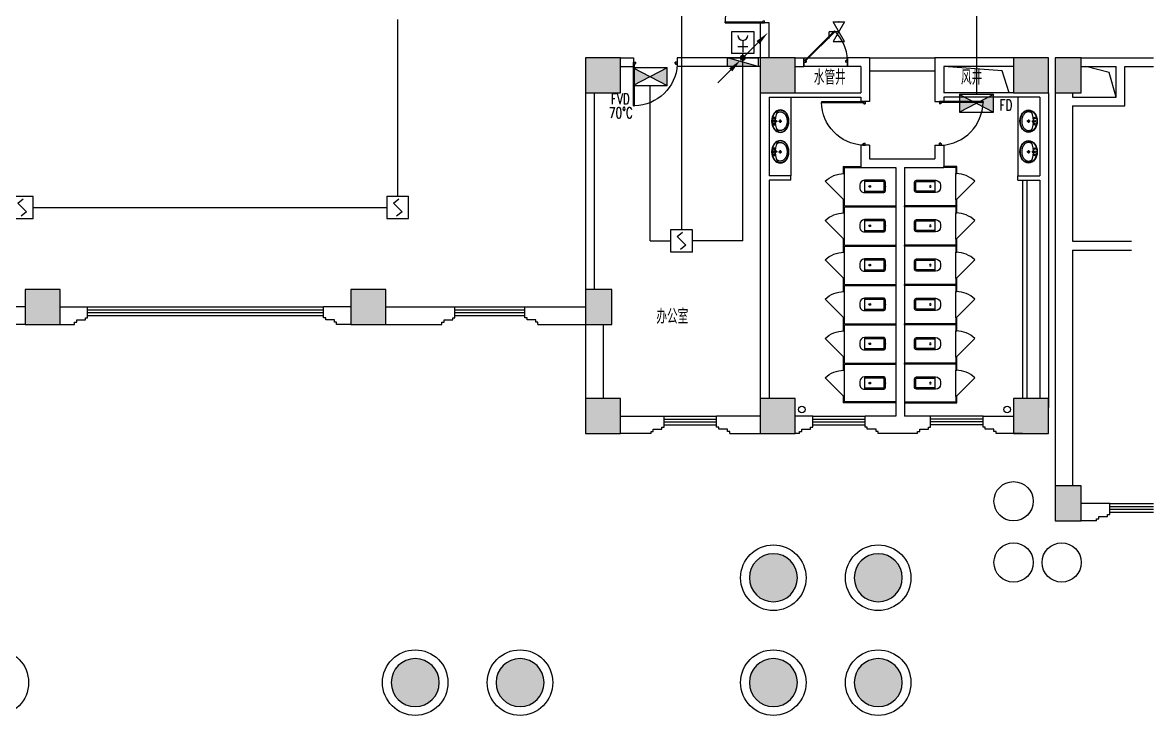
# Model space of a CAD drawing. Extents: x 190999 to 918899, y -200814 to 215286.
# Drawn here: x 788560 to 814449, y -62346 to -46491 of the extents above; entities that cross this region are included whole.
import ezdxf

# ---------------------------------------------------------------- set-up
doc = ezdxf.new("R2010")
doc.units = 0
doc.header["$LTSCALE"] = 1000
doc.header["$MEASUREMENT"] = 0
for name, color, linetype in [('00-EQUIP', 3, 'Continuous'), ('00-LWIRE', 4, 'Continuous'), ('00-WIRE-4', 6, 'Continuous'), ('A-卫生间', 250, 'Continuous'), ('A-墙线', 2, 'Continuous'), ('A-外包装修', 250, 'Continuous'), ('A-外窗', 145, 'Continuous'), ('A-门', 167, 'Continuous'), ('COLUMN', 2, 'Continuous'), ('EQUIP_消火栓', 1, 'Continuous'), ('PUB_HATCH', 250, 'Continuous'), ('房间名称', 7, 'Continuous'), ('暖通-风-说明', 3, 'Continuous'), ('洞口线', 165, 'Continuous'), ('雨水管', 151, 'Continuous')]:
    doc.layers.add(name, color=color, linetype=linetype)
doc.styles.add('_TCH_DIM', font='SIMPLEX', dxfattribs={"bigfont": 'GBCBIG'})
doc.styles.add('HZ-ZGBZ', font='romanc.shx', dxfattribs={"width": 0.65})
doc.styles.get("Standard").update_dxf_attribs({"font": 'simhei.ttf'})

# ---------------------------------------------------------------- blocks, each defined once
blk = doc.blocks.new('m1800')
at = {"layer": 'A-墙线'}
for p, q in [((-900, -100), (-900, 100)), ((900, -100), (900, 100))]:
    blk.add_line(p, q, dxfattribs=at)
at = {"layer": 'A-门'}
for p, q in [((-900, 900), (-900, 0)), ((-900, 900), (-880, 900)), ((-880, 900), (-880, 50)), ((880, 900), (880, 50)), ((900, 900), (880, 900)), ((900, 900), (900, 0)), ((-900, 50), (-870, 50)), ((-900, 0), (-850, 0)), ((-870, 50), (-870, 30)), ((-870, 30), (-850, 30)), ((-850, 30), (-850, 0)), ((850, 30), (850, 0)), ((870, 30), (850, 30)), ((900, 0), (850, 0)), ((870, 50), (870, 30)), ((900, 50), (870, 50))]:
    blk.add_line(p, q, dxfattribs=at)
for centre, start, end in [((-900, 0), 0, 88.7267), ((900, 0), 91.2733, 180)]:
    blk.add_arc(centre, 900, start, end, dxfattribs=at)
blk = doc.blocks.new('m1000')
at = {"layer": 'A-墙线'}
for p, q in [((0, 0), (0, 200)), ((1000, 0), (1000, 200))]:
    blk.add_line(p, q, dxfattribs=at)
at = {"layer": 'A-门'}
for p, q in [((0, 1100), (0, 100)), ((0, 1100), (20, 1100)), ((20, 1100), (20, 150)), ((0, 150), (30, 150)), ((0, 100), (50, 100)), ((30, 150), (30, 130)), ((30, 130), (50, 130)), ((50, 130), (50, 100)), ((950, 130), (950, 100)), ((970, 130), (950, 130)), ((1000, 100), (950, 100)), ((970, 150), (970, 130)), ((1000, 150), (970, 150)), ((1000, 150), (1000, 100))]:
    blk.add_line(p, q, dxfattribs=at)
blk.add_arc((0, 100), 1000, 2.866, 88.854, dxfattribs=at)
blk = doc.blocks.new('手盆')
at = {"layer": 'A-卫生间'}
for p, q in [((113, 12), (46, 16)), ((160, 0), (235, 0)), ((198, -37), (198, 38)), ((113, -11), (46, -16))]:
    blk.add_line(p, q, dxfattribs=at)
for centre, major_axis, ratio, start_param, end_param in [((198, 0), (0, 259), 0.763797, 3.141593, 9.424778), ((194, 0), (0, 259), 0.413212, 0.351725, 1.519021), ((106, 0), (0, 13.9), 0.9, 3.760941, 5.663837), ((194, 0), (0, 259), 0.413212, 1.620217, 2.789865)]:
    blk.add_ellipse(centre, major_axis=major_axis, ratio=ratio, start_param=start_param, end_param=end_param, dxfattribs=at)
for centre, major_axis in [((46, 0), (0, 15.8)), ((56, 71), (0, 20.6)), ((56, 71), (0, 15.6)), ((198, 0), (0, 23.4)), ((56, -71), (0, 20.6)), ((56, -71), (0, 15.6))]:
    blk.add_ellipse(centre, major_axis=major_axis, ratio=0.9, dxfattribs=at)
for points, knots in [([(198, -249), (204, -249), (211, -249), (228, -246), (239, -243), (260, -236), (270, -231), (290, -218), (299, -211), (317, -194), (325, -185), (340, -164), (347, -153), (360, -129), (365, -116), (374, -90), (378, -76), (383, -48), (385, -34), (387, -5), (387, 9), (385, 38), (383, 52), (377, 80), (373, 94), (364, 120), (358, 133), (345, 156), (338, 167), (323, 187), (314, 197), (296, 213), (287, 220), (267, 232), (257, 237), (236, 244), (225, 247), (204, 249), (193, 249), (171, 247), (161, 245), (140, 237), (129, 232), (110, 221), (100, 213), (82, 197), (74, 188), (58, 168), (51, 157), (38, 133), (32, 121), (23, 95), (19, 81), (13, 53), (11, 39), (9, 10), (9, -4), (10, -33), (12, -47), (18, -75), (21, -89), (30, -115), (36, -128), (48, -152), (55, -163), (70, -184), (78, -193), (96, -210), (105, -218), (125, -230), (135, -235), (156, -243), (167, -246), (184, -249), (191, -249), (198, -249)], [0, 0, 0, 0, 0.105369, 0.105369, 0.278747, 0.278747, 0.452125, 0.452125, 0.625504, 0.625504, 0.798882, 0.798882, 0.97226, 0.97226, 1.145639, 1.145639, 1.319017, 1.319017, 1.492395, 1.492395, 1.665774, 1.665774, 1.839152, 1.839152, 2.01253, 2.01253, 2.185909, 2.185909, 2.359287, 2.359287, 2.532665, 2.532665, 2.706044, 2.706044, 2.879422, 2.879422, 3.0528, 3.0528, 3.226179, 3.226179, 3.399557, 3.399557, 3.572935, 3.572935, 3.746313, 3.746313, 3.919692, 3.919692, 4.09307, 4.09307, 4.266448, 4.266448, 4.439827, 4.439827, 4.613205, 4.613205, 4.786583, 4.786583, 4.959962, 4.959962, 5.13334, 5.13334, 5.306718, 5.306718, 5.480097, 5.480097, 5.653475, 5.653475, 5.826853, 5.826853, 6.000232, 6.000232, 6.17361, 6.17361, 6.283185, 6.283185, 6.283185, 6.283185]), ([(119, -185), (121, -187), (123, -188), (130, -193), (135, -196), (146, -202), (152, -205), (163, -209), (169, -210), (180, -213), (186, -214), (194, -214), (196, -214), (198, -214), (204, -214), (209, -214), (222, -212), (229, -210), (241, -206), (245, -204), (254, -200), (259, -197), (269, -191), (275, -187), (286, -178), (291, -173), (300, -162), (304, -158), (314, -145), (319, -137), (327, -123), (329, -118), (334, -107), (336, -101), (341, -89), (343, -83), (346, -71), (348, -64), (351, -49), (352, -40), (354, -22), (355, -13), (355, 5), (355, 14), (354, 32), (352, 41), (349, 58), (348, 66), (343, 81), (341, 89), (335, 104), (332, 111), (326, 125), (322, 132), (314, 144), (310, 150), (301, 162), (296, 167), (287, 177), (281, 181), (272, 189), (267, 192), (256, 199), (250, 202), (238, 207), (233, 209), (223, 211), (217, 212), (205, 214), (198, 214), (186, 213), (181, 213), (171, 211), (166, 210), (151, 205), (141, 200), (128, 191), (123, 188), (119, 185)], [5.740897, 5.740897, 5.740897, 5.740897, 5.780874, 5.780874, 5.896829, 5.896829, 6.012784, 6.012784, 6.128739, 6.128739, 6.240697, 6.240697, 6.283185, 6.283185, 6.283185, 6.399826, 6.399826, 6.5409, 6.5409, 6.634, 6.634, 6.7271, 6.7271, 6.852188, 6.852188, 6.977276, 6.977276, 7.077377, 7.077377, 7.229977, 7.229977, 7.317389, 7.317389, 7.404801, 7.404801, 7.497094, 7.497094, 7.589386, 7.589386, 7.712334, 7.712334, 7.835281, 7.835281, 7.958228, 7.958228, 8.081175, 8.081175, 8.194983, 8.194983, 8.30879, 8.30879, 8.422598, 8.422598, 8.537599, 8.537599, 8.6526, 8.6526, 8.767602, 8.767602, 8.884432, 8.884432, 8.982435, 8.982435, 9.119467, 9.119467, 9.224191, 9.224191, 9.328914, 9.328914, 9.470087, 9.470087, 9.571187, 9.571187, 9.672288, 9.672288, 9.874489, 9.874489, 9.967059, 9.967059, 9.967059, 9.967059])]:
    blk.add_open_spline(points, degree=3, knots=knots, dxfattribs=at)
blk.add_point((46, 0), dxfattribs=at)
blk = doc.blocks.new('bfm01')
at = {"layer": 'A-墙线'}
for p, q in [((-200, 0), (0, 0)), ((-200, -1000), (0, -1000))]:
    blk.add_line(p, q, dxfattribs=at)
at = {"layer": 'A-门'}
for p, q in [((-200, -1000), (-200, 0)), ((-100, 0), (-100, -50)), ((-70, -50), (-100, -50)), ((-50, -30), (-70, -30)), ((-70, -30), (-70, -50)), ((-64, -44), (-50, -30)), ((-64, -44), (603, -711)), ((-50, 0), (-50, -30)), ((-50, -30), (617, -697)), ((0, 0), (0, -1000)), ((-70, -950), (-100, -950)), ((-100, -1000), (-100, -950)), ((-50, -1000), (-100, -1000)), ((-70, -970), (-70, -950)), ((-50, -970), (-70, -970)), ((-50, -1000), (-50, -970))]:
    blk.add_line(p, q, dxfattribs=at)
blk.add_arc((-100, 0), 1000, 272.866, 315.8103, dxfattribs=at)
blk = doc.blocks.new('$TwtSys$00000434')
for p, q in [((-0.5, 0.5), (-0.5, -0.5)), ((-0.5, -0.5), (0.5, 0.5)), ((0.5, 0.5), (-0.5, 0.5)), ((0.5, -0.5), (0.5, 0.5)), ((-0.5, -0.5), (0.5, -0.5))]:
    blk.add_line(p, q)
blk.add_solid([(0.5, -0.5), (0.5, 0.5), (-0.5, -0.5)])
blk = doc.blocks.new('$lvtry$00000200')
for p, q in [((-140, -40, 0), (-140, -480, 0)), ((-110, -40, 0), (-110, -470, 0)), ((100, 0, 0), (-100, 0, 0)), ((100, -30, 0), (-100, -30, 0)), ((110, -470, 0), (110, -40, 0)), ((140, -480, 0), (140, -40, 0)), ((140, -470, 0), (-140, -470, 0)), ((-30, -590, 0), (30, -590, 0))]:
    blk.add_line(p, q)
blk.add_circle((0, -359, 0), 20)
for centre, radius, start, end in [((-100, -40, 0), 40, 90, 180), ((-100, -40, 0), 10, 90, 180), ((100, -40, 0), 40, 0, 90), ((100, -40, 0), 10, 0, 90), ((-30, -480, 0), 110, 180, 270), ((30, -480, 0), 110, 270, 0)]:
    blk.add_arc(centre, radius, start, end)
blk.add_point((0, 0))
blk = doc.blocks.new('$DorLib2D$00000114')
at = {"color": 0}
blk.add_line((0.5, 0), (-0.207, 0.707), dxfattribs=at)
blk.add_arc((0.5, 0), 1, 135, 180, dxfattribs=at)
blk = doc.blocks.new('_LINKPT1')
at = {"color": 0}
blk.add_line((0, 0), (0, 0), dxfattribs=at)
blk = doc.blocks.new('3S1KCGW2')
for p, q in [((0.5, 0.5), (-0.5, 0.5)), ((-0.5, 0.5), (-0.5, -0.5)), ((-0.2, 0.2), (0.05, 0.4)), ((0, 0), (-0.2, 0.2)), ((0, 0), (0.2, -0.2)), ((0.5, -0.5), (0.5, 0.5)), ((-0.5, -0.5), (0.5, -0.5)), ((0.2, -0.2), (-0.05, -0.4))]:
    blk.add_line(p, q)
at = {"const_width": 0.04, "flags": 128}
blk.add_lwpolyline([(-0.5, -0.5), (-0.5, 0.5), (0.5, 0.5), (0.5, -0.5)], close=True, dxfattribs=at)
at = {"xscale": 0.002, "yscale": 0.002, "zscale": 0.002}
for p in [(-0.5, 0), (0, 0.5), (0.5, 0), (0, -0.5)]:
    blk.add_blockref('_LINKPT1', p, dxfattribs=at)
at = {"flags": 9}
blk.add_attdef('A', (0, 0), '', height=0.00002, dxfattribs=at)
blk = doc.blocks.new('J62IR8YJ')
for p, q in [((-0.5, 1), (0.5, 1)), ((-0.5, 0), (-0.5, 1)), ((0, 0.598), (0, 0.06)), ((0.5, 1), (0.5, 0)), ((0.5, 0), (-0.5, 0)), ((-0.231, 0.312), (0.231, 0.312))]:
    blk.add_line(p, q)
at = {"const_width": 0.04, "flags": 128}
blk.add_lwpolyline([(-0.5, 0), (-0.5, 1), (0.5, 1), (0.5, 0)], close=True, dxfattribs=at)
blk.add_arc((0, 0.829), 0.231, 180, 0)
at = {"xscale": 0.002, "yscale": 0.00200000000000955, "zscale": 0.002}
for p in [(0, 1), (-0.5, 0.5), (0, 0), (0.5, 0.5)]:
    blk.add_blockref('_LINKPT1', p, dxfattribs=at)
at = {"flags": 9}
blk.add_attdef('A', (0, 0), '', height=0.00002, dxfattribs=at)
blk = doc.blocks.new('6H2KALM6')
for p, q in [((-0.78, 0.4), (0.78, -0.4)), ((0.78, 0.4), (-0.78, -0.4)), ((0.78, 0.4), (-0.78, 0.4)), ((-0.78, 0.4), (-0.78, -0.4)), ((0.78, -0.4), (0.78, 0.4)), ((-0.78, -0.4), (0.78, -0.4))]:
    blk.add_line(p, q)
at = {"const_width": 0.04}
blk.add_lwpolyline([(-0.78, 0.4), (-0.78, -0.4), (0.78, -0.4), (0.78, 0.4)], close=True, dxfattribs=at)
for points in [[(-0.78, 0.4), (0, 0), (-0.78, -0.4)], [(0.78, 0.4), (0, 0), (0.78, -0.4)]]:
    blk.add_solid(points)
at = {"xscale": 0.002, "yscale": 0.002, "zscale": 0.002}
for p in [(-0.78, 0), (0, 0.4), (0.78, 0), (0, -0.4)]:
    blk.add_blockref('_LINKPT1', p, dxfattribs=at)
at = {"flags": 9}
blk.add_attdef('A', (0, 0), '', height=0.00002, dxfattribs=at)
blk = doc.blocks.new('$VALVE$00000437')
for p in [(0, 0), (87, 124)]:
    blk.add_line(p, (0, 124))
blk.add_lwpolyline([(-125, -72), (125, 72), (125, -72), (-125, 72)], close=True)
for p in [(-125, 0), (125, 0)]:
    blk.add_point(p)
blk = doc.blocks.new('_WRLD1L')
for p, q in [((0.7, 0.7), (0, 0)), ((0.104, 0.104), (0.104, 0.104)), ((-0.104, -0.104), (-0.104, -0.104))]:
    blk.add_line(p, q)
at = {"const_width": 0.142}
blk.add_lwpolyline([(-0.071, 0, 1), (0.071, 0, 1)], format="xyb", close=True, dxfattribs=at)
blk.add_solid([(0.63, 0.77), (0.77, 0.63), (1.15, 1.15)])
at = {"width": 0.8, "flags": 9}
blk.add_attdef('A', (0, 0), '', height=0.00002, dxfattribs=at)
blk = doc.blocks.new('_WRLD10L')
for p, q in [((1.15, 1.15), (0.55, 0.55)), ((0.104, 0.104), (0.104, 0.104)), ((-0.104, -0.104), (-0.104, -0.104))]:
    blk.add_line(p, q)
at = {"const_width": 0.142}
blk.add_lwpolyline([(-0.071, 0, 1), (0.071, 0, 1)], format="xyb", close=True, dxfattribs=at)
blk.add_solid([(0.62, 0.48), (0.48, 0.62), (0.1, 0.1)])
at = {"width": 0.8, "flags": 9}
blk.add_attdef('A', (0, 0), '', height=0.00002, dxfattribs=at)

msp = doc.modelspace()

# ---------------------------------------------------------------- hatches: boundary and pattern name
at = {"layer": 'PUB_HATCH'}
for points in [[(801448.5, -47296.3), (801448.5, -48096.3), (802248.5, -48096.3), (802248.5, -47296.3)], [(805448.5, -47296.3), (805448.5, -48096.3), (806248.5, -48096.3), (806248.5, -47296.3)], [(811248.5, -47296.3), (811248.5, -48096.3), (812048.5, -48096.3), (812048.5, -47296.3)], [(812198.5, -47296.3), (812198.5, -48096.3), (812798.5, -48096.3), (812798.5, -47296.3)], [(789420.6, -52596.3), (788620.6, -52596.3), (788620.6, -53396.3), (789420.6, -53396.3)], [(796076.5, -52596.3), (796076.5, -53396.3), (796876.5, -53396.3), (796876.5, -52596.3)], [(801448.5, -52596.3), (801448.5, -53396.3), (802048.5, -53396.3), (802048.5, -52596.3)], [(801448.5, -55096.3), (801448.5, -55896.3), (802248.5, -55896.3), (802248.5, -55096.3)], [(805448.5, -55096.3), (805448.5, -55896.3), (806248.5, -55896.3), (806248.5, -55096.3)], [(811248.5, -55096.3), (811248.5, -55896.3), (812048.5, -55896.3), (812048.5, -55096.3)], [(812198.5, -57096.3), (812198.5, -57896.3), (812798.5, -57896.3), (812798.5, -57096.3)], [(805198.5, -59196.3, 1), (806298.5, -59196.3, 1)], [(808698.5, -59196.3, 1), (807598.5, -59196.3, 1)], [(798098.5, -61596.3, 1), (796998.5, -61596.3, 1)], [(800498.5, -61596.3, 1), (799398.5, -61596.3, 1)], [(806298.5, -61596.3, 1), (805198.5, -61596.3, 1)], [(808698.5, -61596.3, 1), (807598.5, -61596.3, 1)]]:
    msp.add_hatch(color=256, dxfattribs=at).paths.add_polyline_path(points)

# ---------------------------------------------------------------- linework, layer by layer
at = {"layer": '00-WIRE-4'}
for p, q in [((803645.8, -43046.3), (803645.8, -51236.1)), ((810398.5, -45846.3), (810398.5, -48136.6)), ((797148.5, -50471.3), (797148.5, -46421.3)), ((805048.5, -51486.1), (805048.5, -47196.3)), ((802927.2, -51486.1), (802927.2, -47927.6)), ((788798.5, -50721.3), (796898.5, -50721.3)), ((802927.2, -51486.1), (803395.8, -51486.1)), ((805048.5, -51486.1), (803895.8, -51486.1))]:
    msp.add_line(p, q, dxfattribs=at)
at = {"layer": 'A-卫生间'}
for p, q in [((807948.5, -47296.3), (809448.5, -47296.3)), ((807948.5, -47596.3), (809448.5, -47596.3)), ((806148.5, -48196.3), (806148.5, -49996.3)), ((811348.5, -48196.3), (811348.5, -49996.3)), ((807348.5, -49783.8), (807348.5, -49946.3)), ((807348.5, -49783.8), (807748.5, -49783.8)), ((807348.5, -49946.3), (807373.5, -49946.3)), ((807373.5, -49946.3), (807373.5, -49808.8)), ((807373.5, -49808.8), (807748.5, -49808.8)), ((807748.5, -49783.8), (807748.5, -49808.8)), ((809948.5, -49783.8), (809648.5, -49783.8)), ((809648.5, -49808.8), (809648.5, -49783.8)), ((809923.5, -49808.8), (809648.5, -49808.8)), ((809923.5, -49808.8), (809923.5, -49946.3)), ((809923.5, -49946.3), (809948.5, -49946.3)), ((809948.5, -49946.3), (809948.5, -49783.8)), ((811448.5, -50096.3), (811448.5, -55096.3)), ((811548.5, -50096.3), (811548.5, -55096.3)), ((807373.5, -50546.3), (807348.5, -50546.3)), ((807348.5, -50546.3), (807348.5, -50708.8)), ((807348.5, -50708.8), (807348.5, -50846.3)), ((807373.5, -50683.8), (807373.5, -50546.3)), ((807373.5, -50683.8), (808548.5, -50683.8)), ((807373.5, -50846.3), (807373.5, -50708.8)), ((807373.5, -50708.8), (808548.5, -50708.8)), ((808548.5, -50683.8), (808548.5, -50708.8)), ((809923.5, -50683.8), (808748.5, -50683.8)), ((808748.5, -50708.8), (808748.5, -50683.8)), ((809923.5, -50708.8), (808748.5, -50708.8)), ((809948.5, -50546.3), (809923.5, -50546.3)), ((809923.5, -50546.3), (809923.5, -50683.8)), ((809923.5, -50708.8), (809923.5, -50846.3)), ((809948.5, -50708.8), (809948.5, -50546.3)), ((809948.5, -50846.3), (809948.5, -50708.8)), ((807348.5, -50846.3), (807373.5, -50846.3)), ((809923.5, -50846.3), (809948.5, -50846.3)), ((807373.5, -51446.3), (807348.5, -51446.3)), ((807348.5, -51446.3), (807348.5, -51608.8)), ((807373.5, -51583.8), (807373.5, -51446.3)), ((809948.5, -51446.3), (809923.5, -51446.3)), ((809923.5, -51446.3), (809923.5, -51583.8)), ((809948.5, -51608.8), (809948.5, -51446.3)), ((807348.5, -51608.8), (807348.5, -51746.3)), ((807348.5, -51746.3), (807373.5, -51746.3)), ((807373.5, -51583.8), (808548.5, -51583.8)), ((807373.5, -51746.3), (807373.5, -51608.8)), ((807373.5, -51608.8), (808548.5, -51608.8)), ((808548.5, -51583.8), (808548.5, -51608.8)), ((809923.5, -51583.8), (808748.5, -51583.8)), ((808748.5, -51608.8), (808748.5, -51583.8)), ((809923.5, -51608.8), (808748.5, -51608.8)), ((809923.5, -51608.8), (809923.5, -51746.3)), ((809923.5, -51746.3), (809948.5, -51746.3)), ((809948.5, -51746.3), (809948.5, -51608.8)), ((807373.5, -52346.3), (807348.5, -52346.3)), ((807348.5, -52346.3), (807348.5, -52508.8)), ((807348.5, -52508.8), (807348.5, -52646.3)), ((807373.5, -52483.8), (807373.5, -52346.3)), ((807373.5, -52483.8), (808548.5, -52483.8)), ((807373.5, -52508.8), (808548.5, -52508.8)), ((807373.5, -52646.3), (807373.5, -52508.8)), ((808548.5, -52483.8), (808548.5, -52508.8)), ((809923.5, -52483.8), (808748.5, -52483.8)), ((808748.5, -52508.8), (808748.5, -52483.8)), ((809923.5, -52508.8), (808748.5, -52508.8)), ((809948.5, -52346.3), (809923.5, -52346.3)), ((809923.5, -52346.3), (809923.5, -52483.8)), ((809923.5, -52508.8), (809923.5, -52646.3)), ((809948.5, -52508.8), (809948.5, -52346.3)), ((809948.5, -52646.3), (809948.5, -52508.8)), ((807348.5, -52646.3), (807373.5, -52646.3)), ((809923.5, -52646.3), (809948.5, -52646.3)), ((807373.5, -53246.3), (807348.5, -53246.3)), ((807348.5, -53246.3), (807348.5, -53408.8)), ((807373.5, -53383.8), (807373.5, -53246.3)), ((809948.5, -53246.3), (809923.5, -53246.3)), ((809923.5, -53246.3), (809923.5, -53383.8)), ((809948.5, -53408.8), (809948.5, -53246.3)), ((807348.5, -53408.8), (807348.5, -53546.3)), ((807348.5, -53546.3), (807373.5, -53546.3)), ((807373.5, -53383.8), (808548.5, -53383.8)), ((807373.5, -53408.8), (808548.5, -53408.8)), ((807373.5, -53546.3), (807373.5, -53408.8)), ((808548.5, -53383.8), (808548.5, -53408.8)), ((809923.5, -53383.8), (808748.5, -53383.8)), ((808748.5, -53408.8), (808748.5, -53383.8)), ((809923.5, -53408.8), (808748.5, -53408.8)), ((809923.5, -53408.8), (809923.5, -53546.3)), ((809923.5, -53546.3), (809948.5, -53546.3)), ((809948.5, -53546.3), (809948.5, -53408.8)), ((807373.5, -54146.3), (807348.5, -54146.3)), ((807348.5, -54146.3), (807348.5, -54308.8)), ((807348.5, -54308.8), (807348.5, -54446.3)), ((807373.5, -54283.8), (807373.5, -54146.3)), ((807373.5, -54283.8), (808548.5, -54283.8)), ((807373.5, -54446.3), (807373.5, -54308.8)), ((807373.5, -54308.8), (808548.5, -54308.8)), ((808548.5, -54283.8), (808548.5, -54308.8)), ((809923.5, -54283.8), (808748.5, -54283.8)), ((808748.5, -54308.8), (808748.5, -54283.8)), ((809923.5, -54308.8), (808748.5, -54308.8)), ((809948.5, -54146.3), (809923.5, -54146.3)), ((809923.5, -54146.3), (809923.5, -54283.8)), ((809923.5, -54308.8), (809923.5, -54446.3)), ((809948.5, -54308.8), (809948.5, -54146.3)), ((809948.5, -54446.3), (809948.5, -54308.8)), ((807348.5, -54446.3), (807373.5, -54446.3)), ((809923.5, -54446.3), (809948.5, -54446.3)), ((807373.5, -55046.3), (807348.5, -55046.3)), ((807348.5, -55046.3), (807348.5, -55196.3)), ((807373.5, -55171.3), (807373.5, -55046.3)), ((809948.5, -55046.3), (809923.5, -55046.3)), ((809923.5, -55046.3), (809923.5, -55171.3)), ((809948.5, -55196.3), (809948.5, -55046.3)), ((808548.5, -55196.3), (807348.5, -55196.3)), ((808548.5, -55171.3), (807373.5, -55171.3)), ((808548.5, -55196.3), (808548.5, -55171.3)), ((808748.5, -55171.3), (809923.5, -55171.3)), ((808748.5, -55171.3), (808748.5, -55196.3)), ((808748.5, -55196.3), (809948.5, -55196.3))]:
    msp.add_line(p, q, dxfattribs=at)
at = {"layer": 'A-墙线'}
for p, q in [((805448.5, -46496.3), (805448.5, -47296.3)), ((805648.5, -47296.3), (805648.5, -46496.3)), ((802248.5, -47296.3), (802548.5, -47296.3)), ((805448.5, -47296.3), (803548.5, -47296.3)), ((806248.5, -47296.3), (806448.5, -47296.3)), ((806448.5, -47296.3), (806448.5, -47496.3)), ((807948.5, -47296.3), (807448.5, -47296.3)), ((807448.5, -47296.3), (807448.5, -47496.3)), ((807948.5, -47296.3), (807948.5, -48296.3)), ((809448.5, -47296.3), (809448.5, -48296.3)), ((811248.5, -47296.3), (809448.5, -47296.3)), ((812798.5, -47296.3), (814448.5, -47296.3)), ((802248.5, -47496.3), (802548.5, -47496.3)), ((805448.5, -47496.3), (803548.5, -47496.3)), ((806248.5, -47496.3), (806448.5, -47496.3)), ((807748.5, -47496.3), (807448.5, -47496.3)), ((807748.5, -47496.3), (807748.5, -48096.3)), ((809648.5, -47496.3), (809648.5, -48096.3)), ((811248.5, -47496.3), (809648.5, -47496.3)), ((812798.5, -47496.3), (813598.5, -47496.3)), ((813798.5, -47496.3), (814448.5, -47496.3)), ((801448.5, -48096.3), (801448.5, -52596.3)), ((801648.5, -48096.3), (801648.5, -52596.3)), ((805448.5, -48096.3), (805448.5, -55096.3)), ((806248.5, -48096.3), (807748.5, -48096.3)), ((811248.5, -48096.3), (809648.5, -48096.3)), ((812048.5, -48096.3), (812048.5, -55296.3)), ((812198.5, -48096.3), (812198.5, -57096.3)), ((812598.5, -48096.3), (812598.5, -48196.3)), ((805648.5, -48196.3), (805648.5, -49996.3)), ((805648.5, -48196.3), (807748.5, -48196.3)), ((807748.5, -48196.3), (807748.5, -48296.3)), ((809648.5, -48196.3), (809648.5, -48296.3)), ((811848.5, -48196.3), (809648.5, -48196.3)), ((811848.5, -48196.3), (811848.5, -49996.3)), ((812598.5, -48396.3), (812598.5, -51496.3)), ((807748.5, -49296.3), (807748.5, -49808.8)), ((807948.5, -49296.3), (807948.5, -49608.8)), ((809448.5, -49296.3), (809448.5, -49608.8)), ((809648.5, -49296.3), (809648.5, -49808.8)), ((807948.5, -49608.8), (809448.5, -49608.8)), ((807748.5, -49808.8), (808548.5, -49808.8)), ((808548.5, -49808.8), (808548.5, -55496.3)), ((808748.5, -49808.8), (808748.5, -55496.3)), ((808748.5, -49808.8), (809648.5, -49808.8)), ((806148.5, -49996.3), (805648.5, -49996.3)), ((805648.5, -50096.3), (805648.5, -55096.3)), ((806148.5, -50096.3), (805648.5, -50096.3)), ((806148.5, -50096.3), (806148.5, -49996.3)), ((811348.5, -49996.3), (811848.5, -49996.3)), ((811348.5, -50096.3), (811348.5, -49996.3)), ((811348.5, -50096.3), (811848.5, -50096.3)), ((811848.5, -50096.3), (811848.5, -55096.3)), ((812598.5, -51496.3), (813948.5, -51496.3)), ((812598.5, -51696.3), (812598.5, -57096.3)), ((812598.5, -51696.3), (813948.5, -51696.3)), ((788620.6, -52996.3), (787038.3, -52996.3)), ((789420.6, -52996.3), (790048.5, -52996.3)), ((790048.5, -53246.3), (790048.5, -52996.3)), ((796076.5, -52996.3), (795448.5, -52996.3)), ((795448.5, -53246.3), (795448.5, -52996.3)), ((796876.5, -52996.3), (798458.8, -52996.3)), ((798458.8, -53246.3), (798458.8, -52996.3)), ((800058.8, -52996.3), (801448.5, -52996.3)), ((800058.8, -53246.3), (800058.8, -52996.3)), ((789798.5, -53346.3), (789798.5, -53296.3)), ((789798.5, -53296.3), (789998.5, -53296.3)), ((789998.5, -53246.3), (790048.5, -53246.3)), ((789998.5, -53296.3), (789998.5, -53246.3)), ((795498.5, -53246.3), (795448.5, -53246.3)), ((795498.5, -53296.3), (795498.5, -53246.3)), ((795698.5, -53296.3), (795498.5, -53296.3)), ((795698.5, -53346.3), (795698.5, -53296.3)), ((798208.8, -53346.3), (798208.8, -53296.3)), ((798208.8, -53296.3), (798408.8, -53296.3)), ((798408.8, -53246.3), (798458.8, -53246.3)), ((798408.8, -53296.3), (798408.8, -53246.3)), ((800108.8, -53246.3), (800058.8, -53246.3)), ((800108.8, -53296.3), (800108.8, -53246.3)), ((800308.8, -53296.3), (800108.8, -53296.3)), ((800308.8, -53346.3), (800308.8, -53296.3)), ((788620.6, -53396.3), (787338.3, -53396.3)), ((789420.6, -53396.3), (789748.5, -53396.3)), ((789748.5, -53396.3), (789748.5, -53346.3)), ((789748.5, -53346.3), (789798.5, -53346.3)), ((795748.5, -53346.3), (795698.5, -53346.3)), ((795748.5, -53396.3), (795748.5, -53346.3)), ((796076.5, -53396.3), (795748.5, -53396.3)), ((796876.5, -53396.3), (798158.8, -53396.3)), ((798158.8, -53396.3), (798158.8, -53346.3)), ((798158.8, -53346.3), (798208.8, -53346.3)), ((800358.8, -53346.3), (800308.8, -53346.3)), ((800358.8, -53396.3), (800358.8, -53346.3)), ((800358.8, -53396.3), (801448.5, -53396.3)), ((801448.5, -53396.3), (801448.5, -55096.3)), ((801848.5, -53396.3), (801848.5, -55096.3)), ((802248.5, -55496.3), (803248.5, -55496.3)), ((803248.5, -55746.3), (803248.5, -55496.3)), ((805448.5, -55496.3), (804448.5, -55496.3)), ((804448.5, -55746.3), (804448.5, -55496.3)), ((806648.5, -55496.3), (806248.5, -55496.3)), ((806648.5, -55746.3), (806648.5, -55496.3)), ((808548.5, -55496.3), (807848.5, -55496.3)), ((807848.5, -55746.3), (807848.5, -55496.3)), ((809348.5, -55496.3), (808748.5, -55496.3)), ((809348.5, -55746.3), (809348.5, -55496.3)), ((810548.5, -55746.3), (810548.5, -55496.3)), ((810548.5, -55496.3), (811248.5, -55496.3)), ((802948.5, -55896.3), (802248.5, -55896.3)), ((802948.5, -55896.3), (802948.5, -55846.3)), ((802948.5, -55846.3), (802998.5, -55846.3)), ((802998.5, -55846.3), (802998.5, -55796.3)), ((802998.5, -55796.3), (803198.5, -55796.3)), ((803198.5, -55746.3), (803248.5, -55746.3)), ((803198.5, -55796.3), (803198.5, -55746.3)), ((804498.5, -55746.3), (804448.5, -55746.3)), ((804498.5, -55796.3), (804498.5, -55746.3)), ((804698.5, -55796.3), (804498.5, -55796.3)), ((804698.5, -55846.3), (804698.5, -55796.3)), ((804748.5, -55846.3), (804698.5, -55846.3)), ((804748.5, -55896.3), (804748.5, -55846.3)), ((804748.5, -55896.3), (805448.5, -55896.3)), ((806348.5, -55896.3), (806248.5, -55896.3)), ((806348.5, -55896.3), (806348.5, -55846.3)), ((806348.5, -55846.3), (806398.5, -55846.3)), ((806398.5, -55846.3), (806398.5, -55796.3)), ((806398.5, -55796.3), (806598.5, -55796.3)), ((806598.5, -55746.3), (806648.5, -55746.3)), ((806598.5, -55796.3), (806598.5, -55746.3)), ((807898.5, -55746.3), (807848.5, -55746.3)), ((807898.5, -55796.3), (807898.5, -55746.3)), ((808098.5, -55796.3), (807898.5, -55796.3)), ((808098.5, -55846.3), (808098.5, -55796.3)), ((808148.5, -55846.3), (808098.5, -55846.3)), ((808148.5, -55896.3), (808148.5, -55846.3)), ((809048.5, -55896.3), (808148.5, -55896.3)), ((809048.5, -55896.3), (809048.5, -55846.3)), ((809048.5, -55846.3), (809098.5, -55846.3)), ((809098.5, -55846.3), (809098.5, -55796.3)), ((809098.5, -55796.3), (809298.5, -55796.3)), ((809298.5, -55746.3), (809348.5, -55746.3)), ((809298.5, -55796.3), (809298.5, -55746.3)), ((810598.5, -55746.3), (810548.5, -55746.3)), ((810598.5, -55796.3), (810598.5, -55746.3)), ((810798.5, -55796.3), (810598.5, -55796.3)), ((810798.5, -55846.3), (810798.5, -55796.3)), ((810848.5, -55846.3), (810798.5, -55846.3)), ((810848.5, -55896.3), (810848.5, -55846.3)), ((811448.5, -55896.3), (810848.5, -55896.3)), ((813448.5, -57496.3), (812798.5, -57496.3)), ((813448.5, -57746.3), (813448.5, -57496.3)), ((813148.5, -57896.3), (812798.5, -57896.3)), ((813148.5, -57896.3), (813148.5, -57846.3)), ((813148.5, -57846.3), (813198.5, -57846.3)), ((813198.5, -57846.3), (813198.5, -57796.3)), ((813198.5, -57796.3), (813398.5, -57796.3)), ((813398.5, -57746.3), (813448.5, -57746.3)), ((813398.5, -57796.3), (813398.5, -57746.3))]:
    msp.add_line(p, q, dxfattribs=at)
for points in [[(812598.5, -48396.3), (813798.5, -48396.3), (813798.5, -47496.3)], [(812598.5, -48196.3), (813598.5, -48196.3), (813598.5, -47496.3)], [(812898.5, -48196.3), (813598.5, -48196.3), (813598.5, -47496.3)]]:
    msp.add_lwpolyline(points, dxfattribs=at)
at = {"layer": 'A-外包装修'}
for centre, radius in [((811248.5, -57446.3), 450), ((805748.5, -59196.3), 750), ((808148.5, -59196.3), 750), ((811248.5, -58846.3), 450), ((812348.5, -58846.3), 450), ((787948.5, -61596.3), 750), ((797548.5, -61596.3), 750), ((799948.5, -61596.3), 750), ((805748.5, -61596.3), 750), ((808148.5, -61596.3), 750)]:
    msp.add_circle(centre, radius, dxfattribs=at)
at = {"layer": 'A-外窗'}
for p, q in [((790048.5, -52996.3), (795448.5, -52996.3)), ((790048.5, -53066.3), (795448.5, -53066.3)), ((798458.8, -52996.3), (800058.8, -52996.3)), ((798458.8, -53066.3), (800058.8, -53066.3)), ((790048.5, -53126.3), (795448.5, -53126.3)), ((790048.5, -53196.3), (795448.5, -53196.3)), ((798458.8, -53126.3), (800058.8, -53126.3)), ((798458.8, -53196.3), (800058.8, -53196.3)), ((803248.5, -55496.3), (804448.5, -55496.3)), ((803248.5, -55566.3), (804448.5, -55566.3)), ((803248.5, -55626.3), (804448.5, -55626.3)), ((806648.5, -55496.3), (807848.5, -55496.3)), ((806648.5, -55566.3), (807848.5, -55566.3)), ((806648.5, -55626.3), (807848.5, -55626.3)), ((810548.5, -55496.3), (809348.5, -55496.3)), ((810548.5, -55566.3), (809348.5, -55566.3)), ((810548.5, -55626.3), (809348.5, -55626.3)), ((803248.5, -55696.3), (804448.5, -55696.3)), ((806648.5, -55696.3), (807848.5, -55696.3)), ((810548.5, -55696.3), (809348.5, -55696.3)), ((813448.5, -57496.3), (814448.5, -57496.3)), ((813448.5, -57566.3), (814448.5, -57566.3)), ((813448.5, -57626.3), (814448.5, -57626.3)), ((813448.5, -57696.3), (814448.5, -57696.3))]:
    msp.add_line(p, q, dxfattribs=at)
at = {"layer": 'A-门'}
for p, q in [((807373.5, -50546.3), (807373.5, -49946.3)), ((809923.5, -50546.3), (809923.5, -49946.3)), ((807373.5, -51446.3), (807373.5, -50846.3)), ((809923.5, -51446.3), (809923.5, -50846.3)), ((807373.5, -52346.3), (807373.5, -51746.3)), ((809923.5, -52346.3), (809923.5, -51746.3)), ((807373.5, -53246.3), (807373.5, -52646.3)), ((809923.5, -53246.3), (809923.5, -52646.3)), ((807373.5, -54146.3), (807373.5, -53546.3)), ((809923.5, -54146.3), (809923.5, -53546.3)), ((807373.5, -55046.3), (807373.5, -54446.3)), ((809923.5, -55046.3), (809923.5, -54446.3))]:
    msp.add_line(p, q, dxfattribs=at)
at = {"layer": 'COLUMN'}
for p, q in [((801448.5, -47296.3), (801448.5, -48096.3)), ((802248.5, -47296.3), (801448.5, -47296.3)), ((802248.5, -48096.3), (802248.5, -47296.3)), ((805448.5, -47296.3), (805448.5, -48096.3)), ((806248.5, -47296.3), (805448.5, -47296.3)), ((806248.5, -48096.3), (806248.5, -47296.3)), ((811248.5, -47296.3), (811248.5, -48096.3)), ((812048.5, -47296.3), (811248.5, -47296.3)), ((812048.5, -48096.3), (812048.5, -47296.3)), ((812198.5, -47296.3), (812198.5, -48096.3)), ((812798.5, -47296.3), (812198.5, -47296.3)), ((812798.5, -48096.3), (812798.5, -47296.3)), ((801448.5, -48096.3), (802248.5, -48096.3)), ((805448.5, -48096.3), (806248.5, -48096.3)), ((811248.5, -48096.3), (812048.5, -48096.3)), ((812198.5, -48096.3), (812798.5, -48096.3)), ((789420.6, -52596.3), (788620.6, -52596.3)), ((788620.6, -52596.3), (788620.6, -53396.3)), ((789420.6, -53396.3), (789420.6, -52596.3)), ((796076.5, -52596.3), (796076.5, -53396.3)), ((796876.5, -52596.3), (796076.5, -52596.3)), ((796876.5, -53396.3), (796876.5, -52596.3)), ((801448.5, -52596.3), (801448.5, -53396.3)), ((802048.5, -52596.3), (801448.5, -52596.3)), ((802048.5, -53396.3), (802048.5, -52596.3)), ((788620.6, -53396.3), (789420.6, -53396.3)), ((796076.5, -53396.3), (796876.5, -53396.3)), ((801448.5, -53396.3), (802048.5, -53396.3)), ((801448.5, -55096.3), (801448.5, -55896.3)), ((802248.5, -55096.3), (801448.5, -55096.3)), ((802248.5, -55896.3), (802248.5, -55096.3)), ((805448.5, -55096.3), (805448.5, -55896.3)), ((806248.5, -55096.3), (805448.5, -55096.3)), ((806248.5, -55896.3), (806248.5, -55096.3)), ((811248.5, -55096.3), (811248.5, -55896.3)), ((812048.5, -55096.3), (811248.5, -55096.3)), ((812048.5, -55896.3), (812048.5, -55096.3)), ((801448.5, -55896.3), (802248.5, -55896.3)), ((805448.5, -55896.3), (806248.5, -55896.3)), ((811248.5, -55896.3), (812048.5, -55896.3)), ((812198.5, -57096.3), (812198.5, -57896.3)), ((812798.5, -57096.3), (812198.5, -57096.3)), ((812798.5, -57896.3), (812798.5, -57096.3)), ((812198.5, -57896.3), (812798.5, -57896.3))]:
    msp.add_line(p, q, dxfattribs=at)
for centre, start, end in [((805748.5, -59196.3), 0, 180), ((808148.5, -59196.3), 0, 180), ((805748.5, -59196.3), 180, 0), ((808148.5, -59196.3), 180, 0), ((797548.5, -61596.3), 0, 180), ((799948.5, -61596.3), 0, 180), ((805748.5, -61596.3), 0, 180), ((808148.5, -61596.3), 0, 180), ((797548.5, -61596.3), 180, 0), ((799948.5, -61596.3), 180, 0), ((805748.5, -61596.3), 180, 0), ((808148.5, -61596.3), 180, 0)]:
    msp.add_arc(centre, 550, start, end, dxfattribs=at)
at = {"layer": '洞口线', "ltscale": 2}
for points in [[(811148.5, -48096.3), (810987.6, -47596.3), (809648.5, -47496.3)], [(813598.5, -48196.3), (813437.6, -47634.2), (812898.5, -47496.3)]]:
    msp.add_lwpolyline(points, dxfattribs=at)
at = {"layer": '雨水管'}
for centre in [(806398.5, -55346.3), (811098.5, -55346.3)]:
    msp.add_circle(centre, 75, dxfattribs=at)

# ---------------------------------------------------------------- block references
at = {"xscale": -1, "rotation": 180}
for p in [(805708.5, -48746.3), (805708.5, -49446.3)]:
    msp.add_blockref('手盆', p, dxfattribs=at)
at = {"rotation": 180}
for p in [(811788.5, -48746.3), (811788.5, -49446.3)]:
    msp.add_blockref('手盆', p, dxfattribs=at)
at = {"layer": '00-EQUIP', "xscale": 1.799999999988358, "yscale": -1.799999999988358, "zscale": 1.8, "rotation": 270}
msp.add_blockref('$VALVE$00000437', (807248.9, -46700.2), dxfattribs=at)
at = {"layer": '00-EQUIP', "xscale": 500, "yscale": 500, "zscale": 500}
for name, p in [('J62IR8YJ', (805048.5, -47196.3)), ('6H2KALM6', (802927.2, -47727.6)), ('6H2KALM6', (810398.5, -48336.6)), ('3S1KCGW2', (788548.5, -50721.3)), ('3S1KCGW2', (797148.5, -50721.3)), ('3S1KCGW2', (803645.8, -51486.1))]:
    msp.add_blockref(name, p, dxfattribs=at)
at = {"layer": '00-LWIRE', "xscale": 500, "yscale": 500, "zscale": 500}
msp.add_blockref('_WRLD1L', (805048.5, -47296.3), dxfattribs=at)
at = {"layer": '00-LWIRE', "xscale": 500, "yscale": 500, "zscale": 500, "rotation": 180}
msp.add_blockref('_WRLD10L', (805048.5, -47296.3), dxfattribs=at)
at = {"layer": 'A-卫生间', "rotation": 269.9999999989353}
for p in [(808314.2, -50240.1, 0), (808314.2, -51140.1, 0), (808314.2, -52040.1, 0), (808314.2, -52940.1, 0), (808314.2, -53840.1, 0), (808314.2, -54740.1, 0)]:
    msp.add_blockref('$lvtry$00000200', p, dxfattribs=at)
at = {"layer": 'A-卫生间', "yscale": -0.9999999999999998, "rotation": 270.0000000010646}
for p in [(808982.9, -50240.1, 0), (808982.9, -51140.1, 0), (808982.9, -52040.1, 0), (808982.9, -52940.1, 0), (808982.9, -53840.1, 0), (808982.9, -54740.1, 0)]:
    msp.add_blockref('$lvtry$00000200', p, dxfattribs=at)
at = {"layer": 'A-门', "xscale": -1}
for name, p, rotation in [('m1800', (805548.5, -45596.3), 90), ('m1000', (802548.5, -47296.3), 180), ('m1000', (807948.5, -48296.3), 90)]:
    msp.add_blockref(name, p, dxfattribs=dict(at, rotation=rotation))
at = {"layer": 'A-门'}
for name, p, rotation in [('bfm01', (806448.5, -47296.3), 90), ('m1000', (809448.5, -48296.3), 270)]:
    msp.add_blockref(name, p, dxfattribs=dict(at, rotation=rotation))
at = {"layer": 'A-门', "xscale": -600, "zscale": 25, "rotation": 90}
for p, yscale in [((807361, -50246.3), 600), ((809936, -50246.3), -600), ((807361, -51146.3), 600), ((809936, -51146.3), -600), ((807361, -52046.3), 600), ((809936, -52046.3), -600), ((807361, -52946.3), 600), ((809936, -52946.3), -600), ((807361, -53846.3), 600), ((809936, -53846.3), -600), ((807361, -54746.3), 600), ((809936, -54746.3), -600)]:
    msp.add_blockref('$DorLib2D$00000114', p, dxfattribs=dict(at, yscale=yscale))
at = {"layer": 'EQUIP_消火栓', "xscale": -700, "yscale": 200, "zscale": 700}
msp.add_blockref('$TwtSys$00000434', (805048.5, -47396.3), dxfattribs=at)

# ---------------------------------------------------------------- texts
at = {"layer": '房间名称', "style": '_TCH_DIM'}
for s, p in [('水管井', (806675.1, -47911.5)), ('风井', (810042.8, -47911.5)), ('办公室', (803070.6, -53383.6))]:
    msp.add_text(s, height=337.59, dxfattribs=at).set_placement(p)
at = {"layer": '暖通-风-说明', "style": 'HZ-ZGBZ', "width": 0.7}
for s, p in [('FVD', (802029.2, -48359.1)), ('FD', (810925.7, -48503.7)), ('70%%dC', (801984.2, -48679.6))]:
    msp.add_text(s, height=250, dxfattribs=at).set_placement(p)

doc.saveas('drawing.dxf')
